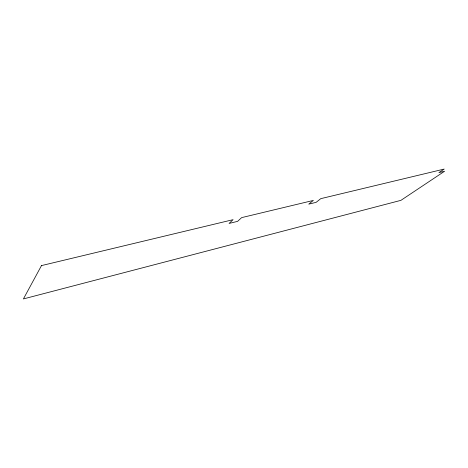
<?xml version="1.0" encoding="UTF-8"?>
<svg xmlns="http://www.w3.org/2000/svg" width="468" height="468" viewBox="0 0 468 468"><rect width="100%" height="100%" fill="white"/><g stroke="black" fill="none" stroke-linecap="round" stroke-linejoin="round"><path stroke-width="0.7" d="M41.488 265.596L23.4 298.935L400.93 200.345L444.6 171.241L438.92 172.616L444.22 169.065L320.767 198.654L316.116 202.351L308.757 204.136L313.355 200.427L241.652 217.62L237.58 221.37L229.08 223.429L233.082 219.673L41.488 265.596"/></g></svg>
